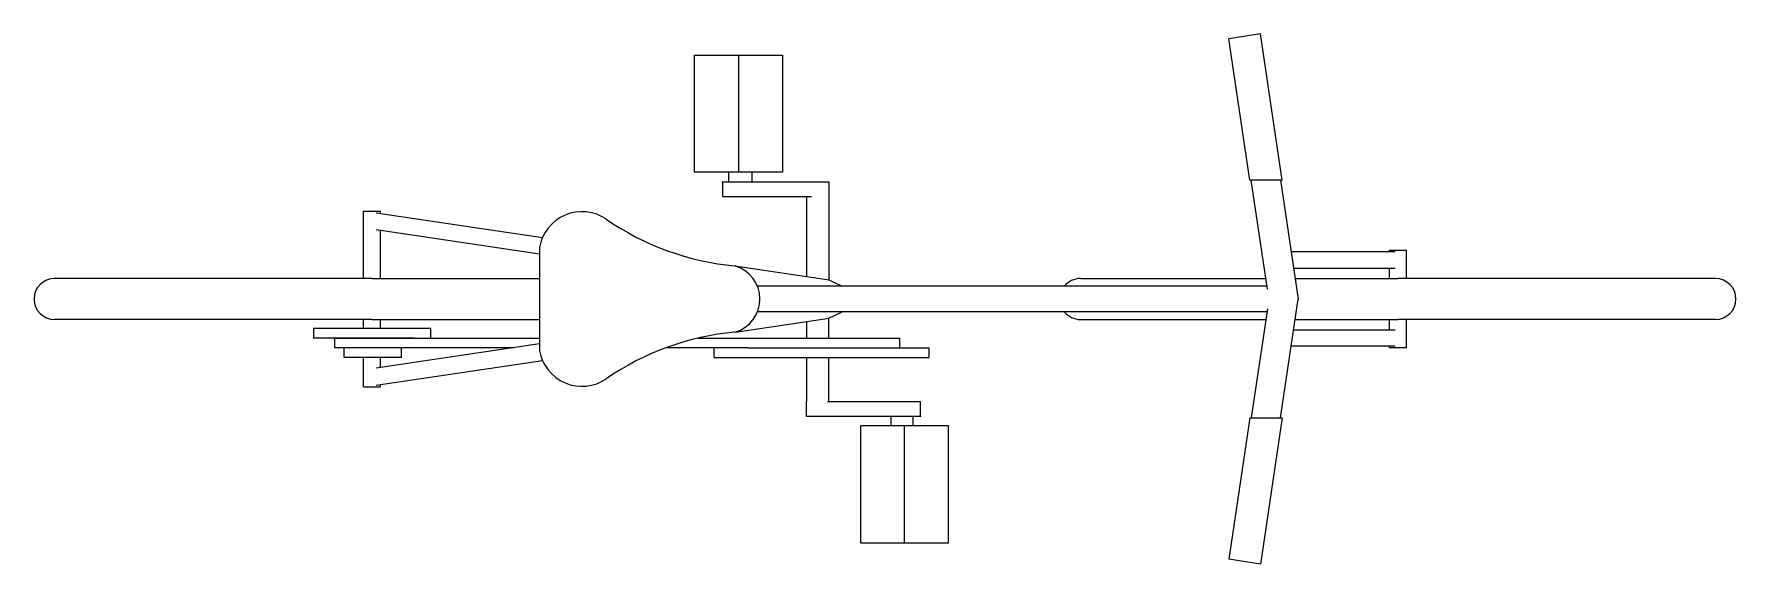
# Model space of a CAD drawing. Header units: millimetres. Extents: x 0 to 1742, y -272 to 272.
import ezdxf

# ---------------------------------------------------------------- set-up
doc = ezdxf.new("R2010")
doc.units = ezdxf.units.MM
doc.layers.add('ceco.net 257', color=7, linetype='Continuous')

msp = doc.modelspace()

# ---------------------------------------------------------------- linework, layer by layer
at = {"layer": 'ceco.net 257'}
for p, q in [((1255.3, 271.6), (1222.8, 266.8)), ((1244.4, 121.8), (1222.8, 266.8)), ((1277.6, 121.8), (1255.3, 271.6)), ((676, 250), (766, 250)), ((676, 130), (676, 250)), ((721, 250), (721, 130)), ((766, 250), (766, 130)), ((766, 130), (676, 130)), ((711, 120), (711, 130)), ((735, 120), (735, 130)), ((704, 120), (813.5, 120)), ((704.8, 120), (704.8, 105)), ((704.8, 105), (795.9, 105)), ((791, 23), (791, 105)), ((813.5, 120), (813.5, 19.7)), ((1277.6, 121.8), (1244.4, 121.8)), ((1262.5, 10), (1245.9, 121.8)), ((1275.9, 121.8), (1294, 0)), ((337.3, 21), (337.3, 90)), ((337.3, 90), (354.7, 90)), ((350.3, 88.2), (520.5, 63)), ((354.7, 87.6), (354.7, 90)), ((517.4, 46.1), (350.3, 70.9)), ((354.7, 21), (354.7, 70.2)), ((517.4, 52.6), (517.4, -52.6)), ((1393.2, 48.5), (1286.8, 48.5)), ((1387.3, 48.5), (1387.3, 50)), ((1387.3, 50), (1404.7, 50)), ((1404.7, 21), (1404.7, 50)), ((346, 21), (21, 21)), ((346, 21), (517.4, 21)), ((717.3, 33.9), (813.8, 19.6)), ((813.5, 19.7), (827.3, 13)), ((1071, 21), (1260.9, 21)), ((1289.3, 31.5), (1393.2, 31.5)), ((1290.9, 21), (1396, 21)), ((1387.3, 21), (1387.3, 31.5)), ((1721, 21), (1396, 21)), ((1262.1, 13), (740.5, 13)), ((1275.9, -121.8), (1294, 0)), ((1262.1, -13), (740.5, -13)), ((813.5, -19.7), (827.3, -13)), ((1262.5, -10), (1245.9, -121.8)), ((346, -21), (21, -21)), ((286, -30), (286, -40)), ((286, -30), (406, -30)), ((337.3, -30), (337.3, -21)), ((346, -21), (517.4, -21)), ((354.7, -30), (354.7, -21)), ((406, -40), (406, -30)), ((717.5, -33.9), (813.8, -19.6)), ((791, -40), (791, -23)), ((813.5, -40), (813.5, -19.7)), ((1071, -21), (1260.9, -21)), ((1289.3, -31.5), (1393.2, -31.5)), ((1290.9, -21), (1396, -21)), ((1387.3, -31.5), (1387.3, -21)), ((1721, -21), (1396, -21)), ((1404.7, -50), (1404.7, -21)), ((388.9, -40), (286, -40)), ((306, -40), (517.4, -40)), ((308, -50), (308, -40)), ((491, -50), (308, -50)), ((317.5, -60), (317.5, -50)), ((517.4, -46.1), (350.3, -70.9)), ((376, -60), (376, -50)), ((730.7, -50), (646.6, -50)), ((679.8, -40), (886, -40)), ((696, -60), (696, -50)), ((730.7, -50), (916, -50)), ((886, -40), (886, -50)), ((916, -50), (916, -60)), ((1393.2, -48.5), (1286.8, -48.5)), ((1387.3, -50), (1387.3, -48.5)), ((1404.7, -50), (1387.3, -50)), ((376, -60), (317.5, -60)), ((337.3, -90), (337.3, -60)), ((350.3, -88.2), (520.5, -63)), ((354.7, -70.2), (354.7, -60)), ((696, -60), (916, -60)), ((791, -105), (791, -60)), ((813.5, -105), (813.5, -60)), ((337.3, -90), (354.7, -90)), ((354.7, -90), (354.7, -87.6)), ((790.3, -105), (790.3, -120)), ((790.3, -120), (908, -120)), ((812.3, -105), (907.2, -105)), ((877, -120), (877, -130)), ((899.5, -120), (899.5, -130)), ((907.2, -120), (907.2, -105)), ((1244.4, -121.8), (1222.8, -266.8)), ((1244.4, -121.8), (1277.6, -121.8)), ((1277.6, -121.8), (1255.3, -271.6)), ((936, -130), (846, -130)), ((846, -130), (846, -250)), ((891, -250), (891, -130)), ((936, -250), (936, -130)), ((846, -250), (936, -250)), ((1255.3, -271.6), (1222.8, -266.8))]:
    msp.add_line(p, q, dxfattribs=at)
for centre, start, end in [((21, 0), 90, 270), ((1071, 0), 90, 141.7867), ((1721, 0), 270, 90), ((1071, 0), 218.2131, 270)]:
    msp.add_arc(centre, 21, start, end, dxfattribs=at)
for centre, major_axis, start_param, end_param in [((560.8, 45.5), (-31.1, 31.1), -1.389282, 0.621647), ((742.8, 309.4), (195.6, 195.6), 3.323107, 3.83476), ((707.8, 0), (24.9, 24.9), 4.206108, 6.794306), ((742.8, -309.4), (195.6, 195.6), 0.877629, 1.389282), ((560.8, -45.5), (31.1, 31.1), 2.519946, 4.530875)]:
    msp.add_ellipse(centre, major_axis=major_axis, ratio=1, start_param=start_param, end_param=end_param, dxfattribs=at)

doc.saveas('drawing.dxf')
